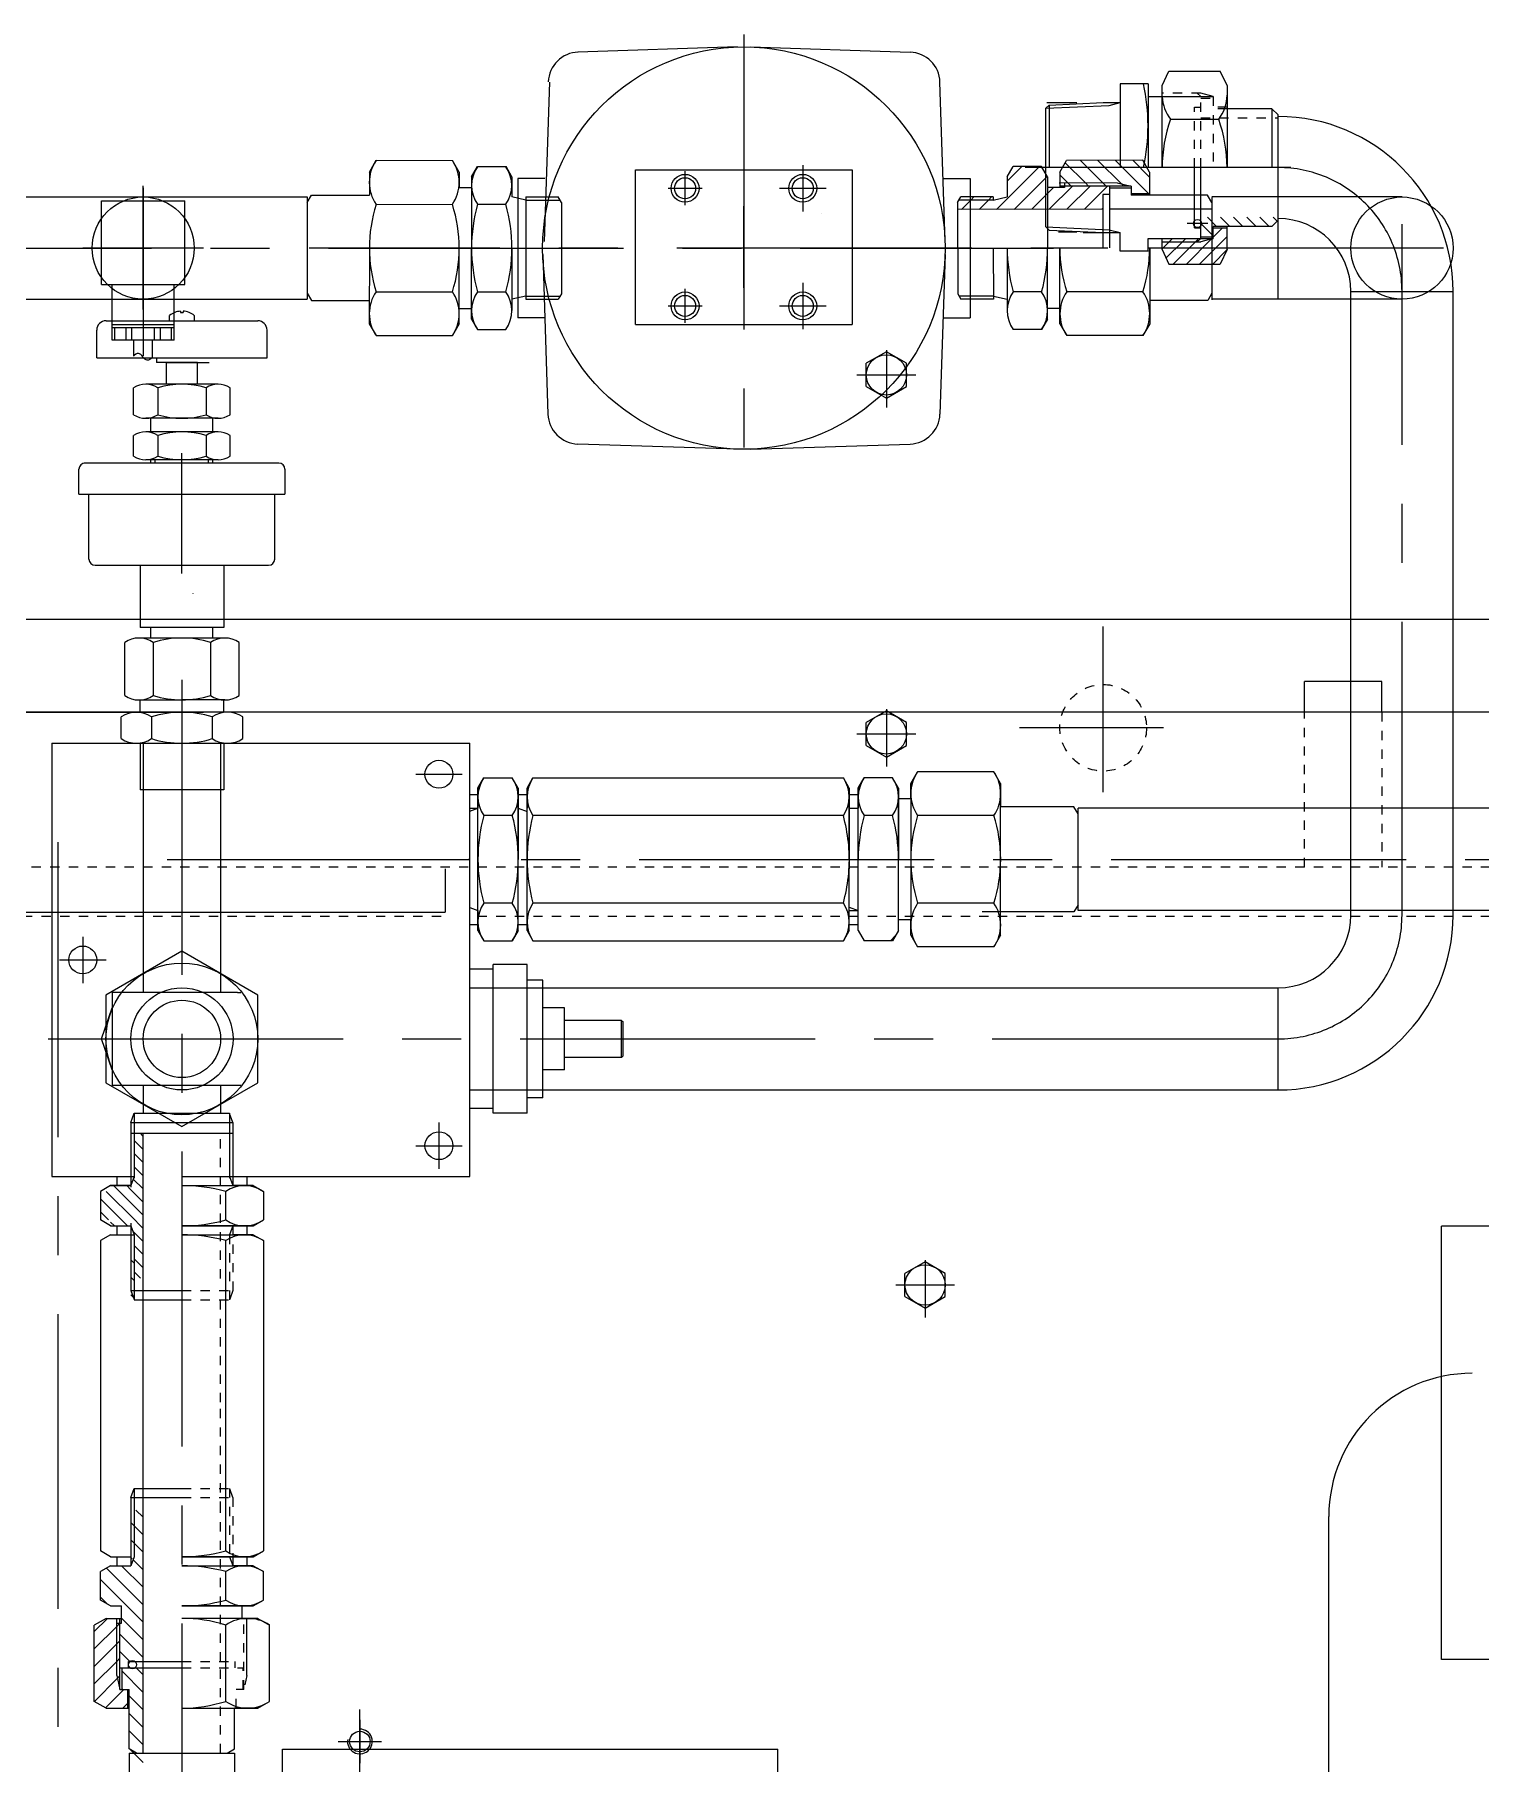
# Model space of a CAD drawing. Header units: inches. Extents: x 0 to 22015, y 0 to 16774.
# Drawn here: x 11188 to 11655, y 7194 to 7753 of the extents above; entities that cross this region are included whole.
import ezdxf

# ---------------------------------------------------------------- set-up
doc = ezdxf.new("R2010")
doc.units = ezdxf.units.IN
doc.header["$MEASUREMENT"] = 0
doc.linetypes.add('CENTER', pattern=[50.8, 31.75, -6.35, 6.35, -6.35])
doc.linetypes.add('EB_DASH', pattern=[6, 3, -3])
for name, color, linetype, lineweight in [('CAXA0', 7, 'Continuous', 5), ('CAXA1', 5, 'CENTER', 5), ('CAXA2', 6, 'EB_DASH', 5)]:
    doc.layers.add(name, color=color, linetype=linetype, lineweight=lineweight)

msp = doc.modelspace()

# ---------------------------------------------------------------- linework, layer by layer
at = {"layer": 'CAXA0', "color": 7, "linetype": 'Continuous', "lineweight": 5}
for p, q in [((11415.34, 7748.55), (11363.8, 7746.88)), ((11419.53, 7748.55), (11471.06, 7746.88)), ((11353.07, 7685.68), (11354.73, 7737.21)), ((11482.4, 7685.68), (11480.74, 7737.21)), ((11538.93, 7736.6), (11538.93, 7709.6)), ((11547.93, 7736.6), (11538.93, 7736.6)), ((11547.93, 7736.6), (11547.93, 7709.6)), ((11552.43, 7736.1), (11554.61, 7740.78)), ((11552.43, 7709.6), (11552.43, 7736.1)), ((11554.61, 7740.78), (11571.25, 7740.78)), ((11573.43, 7736.1), (11571.25, 7740.78)), ((11573.43, 7736.1), (11573.43, 7709.6)), ((11524.93, 7730.51), (11515.2, 7730.51)), ((11515.98, 7729.79), (11533.46, 7730.6)), ((11533.46, 7730.6), (11538.93, 7730.6)), ((11535.41, 7729.69), (11538.93, 7730.6)), ((11535.41, 7729.69), (11538.93, 7730.6)), ((11547.93, 7732.5), (11552.49, 7732.5)), ((11548.93, 7732.5), (11568.93, 7732.5)), ((11564.93, 7732.5), (11563.83, 7733.6)), ((11568.93, 7732.5), (11564.93, 7733.6)), ((11514.93, 7728.74), (11515.98, 7729.79)), ((11514.93, 7728.74), (11535.41, 7729.69)), ((11514.93, 7690.45), (11514.93, 7728.74)), ((11515.98, 7729.79), (11515.98, 7709.6)), ((11555.19, 7725.18), (11570.73, 7725.18)), ((11587.93, 7728.6), (11573.43, 7728.6)), ((11589.93, 7726.6), (11587.93, 7728.6)), ((11587.93, 7728.6), (11587.93, 7709.6)), ((11589.93, 7667.08), (11589.93, 7726.6)), ((11296.51, 7708.14), (11296.5, 7700.63)), ((11296.51, 7708.14), (11298.7, 7711.93)), ((11298.7, 7711.93), (11323.32, 7711.91)), ((11325.51, 7708.11), (11323.32, 7711.91)), ((11325.51, 7708.11), (11325.5, 7703.1)), ((11329.51, 7706.6), (11331.41, 7709.9)), ((11331.41, 7709.9), (11340.6, 7709.89)), ((11342.51, 7706.59), (11340.6, 7709.89)), ((11382.43, 7658.89), (11382.43, 7708.89)), ((11382.43, 7708.89), (11452.43, 7708.89)), ((11452.43, 7708.89), (11452.43, 7658.89)), ((11512.86, 7709.9), (11499.03, 7696.09)), ((11502.43, 7706.59), (11504.33, 7709.89)), ((11507.2, 7709.89), (11502.43, 7705.14)), ((11513.52, 7709.9), (11504.33, 7709.89)), ((11515.43, 7706.6), (11513.52, 7709.9)), ((11519.43, 7708.11), (11521.62, 7711.91)), ((11519.43, 7708.11), (11519.44, 7703.1)), ((11521.18, 7711.15), (11527.7, 7704.61)), ((11546.24, 7711.93), (11521.62, 7711.91)), ((11526.07, 7711.91), (11533.35, 7704.62)), ((11531.72, 7711.92), (11539.3, 7704.32)), ((11537.36, 7711.92), (11548.14, 7701.13)), ((11543.01, 7711.93), (11548.43, 7706.5)), ((11548.43, 7708.14), (11546.24, 7711.93)), ((11548.43, 7708.14), (11548.44, 7700.63)), ((11562.96, 7690.1), (11562.96, 7709.6)), ((11564.93, 7686.7), (11564.93, 7709.6)), ((11325.5, 7703.1), (11329.5, 7703.1)), ((11329.5, 7702.92), (11329.49, 7683.62)), ((11329.51, 7706.6), (11329.5, 7703.1)), ((11342.51, 7706.59), (11342.5, 7700.09)), ((11344.43, 7706.01), (11344.43, 7661.01)), ((11353.13, 7706.01), (11344.43, 7706.01)), ((11481.74, 7706.01), (11490.43, 7706.01)), ((11490.43, 7706.01), (11490.43, 7661.01)), ((11502.43, 7706.59), (11502.44, 7700.09)), ((11515.36, 7706.73), (11504.69, 7696.09)), ((11517.38, 7703.1), (11510.36, 7696.1)), ((11515.43, 7706.6), (11515.44, 7703.1)), ((11520.94, 7703.11), (11515.44, 7703.1)), ((11515.44, 7702.92), (11515.45, 7683.62)), ((11523.55, 7703.61), (11516.03, 7696.1)), ((11537.94, 7704.62), (11519.22, 7704.6)), ((11519.43, 7707.24), (11522.06, 7704.61)), ((11542.43, 7703.63), (11519.43, 7703.6)), ((11520.93, 7704.61), (11520.94, 7703.11)), ((11529.22, 7703.61), (11521.69, 7696.11)), ((11522.06, 7704.61), (11523.05, 7703.61)), ((11534.88, 7703.62), (11527.36, 7696.11)), ((11527.7, 7704.61), (11528.7, 7703.61)), ((11533.35, 7704.62), (11534.35, 7703.62)), ((11535.43, 7703.62), (11535.45, 7683.62)), ((11542.44, 7702.93), (11535.44, 7702.92)), ((11537.94, 7704.62), (11542.43, 7703.63)), ((11539.3, 7704.32), (11540, 7703.62)), ((11542.43, 7703.63), (11542.44, 7700.63)), ((11091.5, 7700.09), (11276.44, 7700.09)), ((11209.94, 7671.8), (11209.94, 7698.8)), ((11209.94, 7698.8), (11236.94, 7698.8)), ((11236.94, 7671.8), (11236.94, 7698.8)), ((11276.44, 7700.09), (11276.41, 7667.09)), ((11276.44, 7698.32), (11277.79, 7700.65)), ((11277.79, 7700.65), (11296.5, 7700.63)), ((11298.66, 7697.69), (11323.28, 7697.71)), ((11331.38, 7697.71), (11340.57, 7697.72)), ((11347, 7699.09), (11342.5, 7700.09)), ((11347, 7699.09), (11346.97, 7667.09)), ((11347, 7700.09), (11347, 7699.09)), ((11347, 7700.09), (11357.5, 7700.08)), ((11347, 7699.09), (11358.08, 7699.08)), ((11358.5, 7698.34), (11357.49, 7700.1)), ((11358.5, 7698.34), (11358.47, 7668.81)), ((11486.44, 7698.34), (11487.45, 7700.1)), ((11486.44, 7698.34), (11486.47, 7668.81)), ((11497.94, 7699.09), (11486.86, 7699.08)), ((11497.94, 7700.09), (11487.44, 7700.08)), ((11490.7, 7699.08), (11487.69, 7696.08)), ((11491.7, 7700.08), (11490.7, 7699.08)), ((11496.37, 7699.08), (11493.36, 7696.08)), ((11497.37, 7700.08), (11496.37, 7699.08)), ((11497.94, 7700.09), (11497.94, 7699.09)), ((11497.94, 7699.09), (11502.44, 7700.09)), ((11533.34, 7700.87), (11533.35, 7683.62)), ((11535.44, 7700.87), (11533.34, 7700.87)), ((11542.44, 7701.18), (11542.49, 7701.13)), ((11548.44, 7701.13), (11542.44, 7701.13)), ((11567.15, 7700.65), (11542.44, 7700.63)), ((11568.5, 7698.32), (11567.15, 7700.65)), ((11568.5, 7699.91), (11568.53, 7666.91)), ((11629.93, 7700.08), (11568.53, 7700.08)), ((11533.34, 7696.12), (11486.44, 7696.08)), ((11533.34, 7696.43), (11533.03, 7696.12)), ((11568.5, 7696.15), (11535.44, 7696.12)), ((11568.93, 7687.5), (11565.18, 7691.25)), ((11570.07, 7690.6), (11567.07, 7693.6)), ((11574.32, 7690.6), (11571.32, 7693.6)), ((11578.56, 7690.6), (11575.56, 7693.6)), ((11582.8, 7690.6), (11579.8, 7693.6)), ((11587.05, 7690.6), (11584.05, 7693.6)), ((11589.93, 7692.6), (11587.93, 7690.6)), ((11589.61, 7692.28), (11588.29, 7693.6)), ((11514.93, 7690.45), (11535.41, 7689.51)), ((11514.93, 7690.45), (11515.98, 7689.4)), ((11515.98, 7689.4), (11533.46, 7688.6)), ((11524.93, 7688.69), (11519.03, 7688.69)), ((11526.93, 7688.6), (11538.93, 7688.6)), ((11533.46, 7688.6), (11538.93, 7688.6)), ((11535.41, 7689.51), (11538.93, 7688.6)), ((11538.93, 7682.6), (11538.93, 7688.6)), ((11547.93, 7686.7), (11552.43, 7686.7)), ((11547.93, 7682.6), (11547.93, 7686.7)), ((11548.93, 7686.7), (11568.93, 7686.7)), ((11552.43, 7683.1), (11552.43, 7686.7)), ((11552.43, 7685.6), (11564.93, 7685.6)), ((11554.76, 7685.6), (11552.43, 7683.28)), ((11559, 7685.6), (11553.92, 7680.52)), ((11555.72, 7686.56), (11554.76, 7685.6)), ((11555.86, 7686.7), (11555.72, 7686.56)), ((11563.24, 7685.6), (11556.06, 7678.42)), ((11560.1, 7686.7), (11559, 7685.6)), ((11568.45, 7686.57), (11560.3, 7678.42)), ((11562.96, 7690.1), (11564.93, 7690.1)), ((11564.34, 7686.7), (11563.24, 7685.6)), ((11564.93, 7686.7), (11563.83, 7685.6)), ((11573.43, 7687.31), (11564.55, 7678.42)), ((11564.99, 7687.2), (11564.93, 7687.25)), ((11564.93, 7687.2), (11568.93, 7687.2)), ((11568.93, 7686.7), (11564.93, 7685.6)), ((11587.93, 7690.6), (11568.93, 7690.6)), ((11568.93, 7686.7), (11568.93, 7690.6)), ((11568.93, 7690.1), (11573.43, 7690.1)), ((11568.93, 7690.1), (11573.43, 7690.1)), ((11571.98, 7690.1), (11568.93, 7687.05)), ((11573.43, 7683.1), (11573.43, 7690.6)), ((11296.49, 7683.63), (11296.46, 7659.12)), ((11325.46, 7659.1), (11325.49, 7683.6)), ((11329.46, 7660.6), (11329.49, 7683.6)), ((11342.49, 7683.59), (11342.47, 7663.36)), ((11352.47, 7681.48), (11354.13, 7629.95)), ((11482.4, 7681.48), (11480.74, 7629.95)), ((11497.95, 7683.59), (11497.97, 7667.09)), ((11502.45, 7683.59), (11502.47, 7663.36)), ((11534.93, 7683.6), (11511.21, 7683.6)), ((11515.47, 7660.6), (11515.45, 7683.6)), ((11519.47, 7659.1), (11519.45, 7683.6)), ((11547.93, 7682.6), (11538.93, 7682.6)), ((11548.45, 7683.63), (11548.47, 7659.12)), ((11552.43, 7683.1), (11554.61, 7678.42)), ((11573.39, 7683.02), (11568.79, 7678.42)), ((11573.43, 7683.1), (11571.25, 7678.42)), ((11554.61, 7678.42), (11571.25, 7678.42)), ((11209.94, 7671.8), (11236.94, 7671.8)), ((11213.44, 7653.8), (11213.44, 7671.8)), ((11233.44, 7653.8), (11233.44, 7671.8)), ((11276.41, 7668.99), (11277.76, 7666.65)), ((11298.66, 7669.48), (11323.28, 7669.46)), ((11331.38, 7669.45), (11340.57, 7669.44)), ((11358.47, 7668.81), (11357.46, 7667.05)), ((11486.47, 7668.81), (11487.48, 7667.05)), ((11513.56, 7669.45), (11504.37, 7669.44)), ((11546.28, 7669.48), (11521.65, 7669.46)), ((11568.53, 7668.99), (11567.18, 7666.65)), ((11613.43, 7467.6), (11613.43, 7669.6)), ((11613.43, 7669.6), (11646.43, 7669.6)), ((11646.43, 7467.6), (11646.43, 7669.6)), ((11091.51, 7667.09), (11276.41, 7667.09)), ((11235.54, 7663.2), (11235.54, 7662.81)), ((11236.34, 7663.2), (11236.34, 7662.81)), ((11277.76, 7666.65), (11296.47, 7666.63)), ((11325.47, 7664.1), (11329.47, 7664.1)), ((11346.97, 7668.09), (11342.47, 7667.09)), ((11346.97, 7668.09), (11358.05, 7668.08)), ((11346.97, 7667.09), (11357.47, 7667.08)), ((11497.97, 7668.09), (11486.89, 7668.08)), ((11497.97, 7667.09), (11487.47, 7667.08)), ((11497.97, 7668.09), (11502.47, 7667.09)), ((11519.47, 7664.1), (11515.47, 7664.1)), ((11567.18, 7666.65), (11548.47, 7666.63)), ((11629.93, 7667.08), (11568.53, 7667.08)), ((11211.44, 7660.1), (11260.44, 7660.1)), ((11233.44, 7658.8), (11213.44, 7658.8)), ((11233.44, 7657.8), (11213.44, 7657.8)), ((11214.25, 7653.8), (11214.25, 7657.8)), ((11217.9, 7653.8), (11217.9, 7657.8)), ((11219.79, 7653.8), (11219.79, 7657.8)), ((11227.09, 7653.8), (11227.09, 7657.8)), ((11228.98, 7653.8), (11228.98, 7657.8)), ((11231.94, 7660.1), (11231.94, 7661.79)), ((11232.62, 7653.8), (11232.62, 7657.8)), ((11235.54, 7662.81), (11236.34, 7662.81)), ((11239.94, 7661.81), (11239.94, 7660.1)), ((11296.46, 7659.12), (11298.65, 7655.33)), ((11325.46, 7659.1), (11323.27, 7655.31)), ((11329.46, 7660.6), (11331.37, 7657.3)), ((11353.13, 7661.01), (11344.43, 7661.01)), ((11382.43, 7658.89), (11452.43, 7658.89)), ((11481.74, 7661.01), (11490.43, 7661.01)), ((11515.47, 7660.6), (11513.57, 7657.3)), ((11519.47, 7659.1), (11521.67, 7655.31)), ((11548.47, 7659.12), (11546.29, 7655.33)), ((11208.44, 7648.1), (11208.44, 7657.1)), ((11233.44, 7653.8), (11213.44, 7653.8)), ((11220.44, 7648.8), (11220.44, 7653.8)), ((11226.44, 7648.28), (11226.44, 7653.8)), ((11263.44, 7648.1), (11263.44, 7657.1)), ((11298.65, 7655.33), (11323.27, 7655.31)), ((11331.37, 7657.3), (11340.56, 7657.29)), ((11513.57, 7657.3), (11504.38, 7657.29)), ((11546.29, 7655.33), (11521.67, 7655.31)), ((11208.44, 7648.1), (11235.94, 7648.1)), ((11227.71, 7648.1), (11227.71, 7646.6)), ((11240.94, 7646.6), (11227.71, 7646.6)), ((11230.94, 7639.6), (11230.94, 7646.6)), ((11230.94, 7646.6), (11244.71, 7646.6)), ((11235.94, 7648.1), (11263.44, 7648.1)), ((11240.94, 7639.6), (11240.94, 7646.6)), ((11463.43, 7650.11), (11456.93, 7646.36)), ((11456.93, 7638.85), (11456.93, 7646.36)), ((11469.93, 7646.36), (11463.43, 7650.11)), ((11469.93, 7638.85), (11469.93, 7646.36)), ((11220.35, 7629.74), (11220.35, 7638.45)), ((11247.63, 7639.6), (11224.25, 7639.6)), ((11228.15, 7638.45), (11228.15, 7629.74)), ((11243.74, 7638.45), (11243.74, 7629.74)), ((11251.53, 7629.74), (11251.53, 7638.45)), ((11456.93, 7638.85), (11463.43, 7635.1)), ((11463.43, 7635.1), (11469.93, 7638.85)), ((11247.63, 7628.6), (11224.25, 7628.6)), ((11247.63, 7624.21), (11224.25, 7624.21)), ((11225.94, 7624.21), (11225.94, 7628.6)), ((11245.94, 7624.21), (11245.94, 7628.6)), ((11220.35, 7616.36), (11220.35, 7623.06)), ((11228.15, 7623.06), (11228.15, 7616.36)), ((11243.74, 7623.06), (11243.74, 7616.36)), ((11251.53, 7616.36), (11251.53, 7623.06)), ((11415.34, 7618.61), (11363.8, 7620.28)), ((11419.53, 7618.61), (11471.06, 7620.28)), ((11267.19, 7614.1), (11204.42, 7614.1)), ((11247.63, 7615.21), (11224.25, 7615.21)), ((11225.94, 7614.1), (11225.94, 7615.21)), ((11227.34, 7614.1), (11227.34, 7615.21)), ((11244.54, 7614.1), (11244.54, 7615.21)), ((11245.94, 7614.1), (11245.94, 7615.21)), ((11202.69, 7604.1), (11202.69, 7612.1)), ((11269.19, 7612.1), (11269.19, 7604.1)), ((11202.69, 7604.1), (11269.19, 7604.1)), ((11205.94, 7583.1), (11205.94, 7604.1)), ((11265.94, 7583.1), (11265.94, 7604.1)), ((11207.94, 7581.1), (11263.94, 7581.1)), ((11222.44, 7581.1), (11222.44, 7561.02)), ((11249.44, 7581.1), (11249.44, 7561.02)), ((12308.43, 7563.6), (10758.43, 7563.6)), ((11249.8, 7557.6), (11222.09, 7557.6)), ((11249.44, 7561.02), (11222.44, 7561.02)), ((11225.94, 7557.6), (11225.94, 7561.02)), ((11245.94, 7557.6), (11245.94, 7561.02)), ((11217.47, 7539.05), (11217.47, 7556.14)), ((11226.71, 7556.14), (11226.71, 7539.05)), ((11245.18, 7556.14), (11245.18, 7539.05)), ((11254.42, 7539.05), (11254.42, 7556.14)), ((11598.43, 7533.6), (11598.43, 7543.6)), ((11623.43, 7543.6), (11598.43, 7543.6)), ((11623.43, 7533.6), (11623.43, 7543.6)), ((11222.09, 7537.6), (11235.94, 7537.6)), ((11222.44, 7533.6), (11222.44, 7537.6)), ((11249.8, 7537.6), (11235.94, 7537.6)), ((11249.44, 7533.6), (11249.44, 7537.6)), ((11092.93, 7533.6), (11242.94, 7533.6)), ((11092.93, 7533.6), (11242.94, 7533.6)), ((11092.94, 7533.6), (11242.94, 7533.6)), ((12308.43, 7533.6), (11121.64, 7533.6)), ((11216.31, 7525.09), (11216.31, 7532.1)), ((11250.67, 7533.6), (11221.22, 7533.6)), ((11226.13, 7532.1), (11226.13, 7525.09)), ((11245.76, 7532.1), (11245.76, 7525.09)), ((11255.57, 7525.09), (11255.57, 7532.1)), ((11463.43, 7534.11), (11456.93, 7530.36)), ((11456.93, 7522.85), (11456.93, 7530.36)), ((11469.93, 7530.36), (11463.43, 7534.11)), ((11469.93, 7522.85), (11469.93, 7530.36)), ((11193.94, 7523.59), (11193.94, 7383.59)), ((11193.94, 7523.59), (11328.94, 7523.59)), ((11221.22, 7523.59), (11267.94, 7523.59)), ((11222.44, 7523.6), (11222.44, 7508.6)), ((11223.44, 7523.6), (11223.44, 7508.6)), ((11248.44, 7523.59), (11248.44, 7508.6)), ((11249.44, 7523.6), (11249.44, 7508.6)), ((11328.94, 7470.59), (11328.94, 7523.59)), ((11456.93, 7522.85), (11463.43, 7519.1)), ((11463.43, 7519.1), (11469.93, 7522.85)), ((11331.53, 7509.1), (11333.44, 7512.4)), ((11333.44, 7512.4), (11342.63, 7512.4)), ((11344.53, 7509.1), (11342.63, 7512.4)), ((11347.41, 7509.1), (11349.31, 7512.4)), ((11349.31, 7512.4), (11449.53, 7512.4)), ((11451.43, 7509.1), (11449.53, 7512.4)), ((11454.33, 7509.1), (11456.24, 7512.4)), ((11465.43, 7512.4), (11456.24, 7512.4)), ((11467.33, 7509.1), (11465.43, 7512.4)), ((11471.33, 7510.61), (11473.52, 7514.4)), ((11498.14, 7514.4), (11473.52, 7514.4)), ((11500.33, 7510.61), (11498.14, 7514.4)), ((11249.44, 7508.6), (11222.44, 7508.6)), ((11223.44, 7508.6), (11223.44, 7443.09)), ((11248.44, 7508.6), (11248.44, 7443.09)), ((11328.94, 7507.09), (11331.56, 7507.09)), ((11331.53, 7509.1), (11331.53, 7502.6)), ((11331.53, 7486.1), (11331.53, 7509.1)), ((11331.53, 7469.59), (11331.53, 7509.1)), ((11344.51, 7507.09), (11347.43, 7507.09)), ((11344.53, 7509.1), (11344.53, 7486.1)), ((11344.53, 7505.6), (11344.53, 7509.1)), ((11344.53, 7486.09), (11344.53, 7509.1)), ((11344.53, 7469.59), (11344.53, 7509.1)), ((11347.41, 7486.09), (11347.41, 7509.1)), ((11347.41, 7509.1), (11347.41, 7502.6)), ((11347.41, 7486.1), (11347.41, 7509.1)), ((11451.43, 7505.6), (11451.43, 7509.1)), ((11451.43, 7509.1), (11451.43, 7483)), ((11451.43, 7486.09), (11451.43, 7509.1)), ((11451.43, 7486.09), (11451.43, 7507.09)), ((11451.43, 7507.09), (11454.36, 7507.09)), ((11454.33, 7469.59), (11454.33, 7509.1)), ((11454.33, 7509.1), (11454.33, 7502.6)), ((11467.33, 7509.1), (11467.33, 7486.1)), ((11467.33, 7505.6), (11467.33, 7509.1)), ((11467.33, 7486.09), (11467.33, 7509.1)), ((11471.33, 7510.61), (11471.33, 7466.6)), ((11471.33, 7505.6), (11471.33, 7510.61)), ((11500.33, 7469.1), (11500.33, 7510.61)), ((11500.33, 7510.61), (11500.33, 7503.1)), ((11328.94, 7502.6), (11331.53, 7502.6)), ((11328.94, 7501.63), (11331.53, 7502.6)), ((11344.53, 7502.59), (11347.41, 7501.51)), ((11451.43, 7502.59), (11454.33, 7502.59)), ((11471.33, 7505.6), (11467.33, 7505.6)), ((11523.99, 7503.1), (11500.33, 7503.1)), ((11525.33, 7500.76), (11523.99, 7503.1)), ((11525.33, 7469.6), (11525.33, 7502.6)), ((12361.59, 7502.6), (11525.33, 7502.6)), ((11342.63, 7500.25), (11333.44, 7500.25)), ((11449.53, 7500.25), (11349.31, 7500.25)), ((11465.43, 7500.25), (11456.24, 7500.25)), ((11498.14, 7500.25), (11473.52, 7500.25)), ((11347.41, 7463.09), (11347.41, 7486.09)), ((11467.33, 7463.1), (11467.33, 7486.1)), ((11320.93, 7483), (11320.93, 7469)), ((11451.43, 7463.1), (11451.43, 7483)), ((11070.93, 7469), (11320.93, 7469)), ((11328.94, 7383.59), (11328.94, 7470.59)), ((11328.94, 7470.56), (11331.53, 7469.59)), ((11331.53, 7469.59), (11331.53, 7463.1)), ((11331.53, 7463.09), (11331.53, 7469.59)), ((11342.63, 7471.95), (11333.44, 7471.95)), ((11344.53, 7463.1), (11344.53, 7469.59)), ((11344.53, 7463.1), (11344.53, 7469.59)), ((11449.53, 7471.95), (11349.31, 7471.95)), ((11451.43, 7470.68), (11454.33, 7469.59)), ((11451.43, 7469.59), (11454.33, 7469.59)), ((11451.43, 7469.59), (11454.33, 7469.59)), ((11454.33, 7463.1), (11454.33, 7469.6)), ((11498.14, 7471.95), (11473.52, 7471.95)), ((11523.99, 7469.1), (11494.33, 7469.1)), ((11500.33, 7461.59), (11500.33, 7469.1)), ((11525.33, 7471.43), (11523.99, 7469.1)), ((12361.59, 7469.6), (11525.33, 7469.6)), ((11328.94, 7465.09), (11331.53, 7465.09)), ((11331.53, 7463.09), (11333.4, 7459.79)), ((11344.53, 7463.1), (11342.63, 7459.79)), ((11344.53, 7465.09), (11347.43, 7465.09)), ((11347.41, 7463.09), (11349.31, 7459.79)), ((11451.43, 7463.1), (11449.53, 7459.8)), ((11451.43, 7465.09), (11454.33, 7465.09)), ((11454.33, 7463.1), (11456.24, 7459.8)), ((11467.33, 7463.1), (11465.43, 7459.8)), ((11471.33, 7466.6), (11467.33, 7466.6)), ((11471.33, 7461.59), (11471.33, 7466.6)), ((11235.94, 7456.4), (11211.43, 7442.25)), ((11260.45, 7442.25), (11235.94, 7456.4)), ((11333.4, 7459.79), (11342.63, 7459.79)), ((11333.44, 7459.79), (11342.63, 7459.79)), ((11349.31, 7459.79), (11406.59, 7459.79)), ((11349.31, 7459.79), (11449.53, 7459.79)), ((11465.43, 7459.8), (11456.24, 7459.8)), ((11466.4, 7461.48), (11464.72, 7459.8)), ((11471.33, 7461.59), (11473.52, 7457.8)), ((11498.14, 7457.8), (11473.52, 7457.8)), ((11500.33, 7461.59), (11498.14, 7457.8)), ((11336.44, 7404.09), (11336.44, 7452.09)), ((11347.44, 7452.09), (11336.44, 7452.09)), ((11347.44, 7404.09), (11347.44, 7452.09)), ((11336.44, 7450.59), (11328.94, 7450.59)), ((11352.44, 7447.09), (11347.44, 7447.09)), ((11352.44, 7409.09), (11352.44, 7447.09)), ((11211.43, 7442.25), (11211.43, 7413.95)), ((11213.44, 7443.09), (11213.44, 7413.09)), ((11253.94, 7443.09), (11213.44, 7443.09)), ((11253.94, 7443.09), (11254.94, 7443.09)), ((11260.45, 7413.95), (11260.45, 7442.25)), ((11328.94, 7444.6), (11589.93, 7444.6)), ((11589.93, 7411.6), (11589.93, 7444.6)), ((11209.99, 7428.09), (11213.44, 7438.09)), ((11359.44, 7438.09), (11352.44, 7438.09)), ((11359.44, 7418.09), (11359.44, 7438.09)), ((11377.94, 7434.09), (11359.44, 7434.09)), ((11377.94, 7434.09), (11378.44, 7433.59)), ((11377.94, 7422.09), (11377.94, 7434.09)), ((11378.44, 7422.59), (11378.44, 7433.59)), ((11213.44, 7418.09), (11209.99, 7428.09)), ((11359.44, 7418.09), (11352.44, 7418.09)), ((11377.94, 7422.09), (11359.44, 7422.09)), ((11377.94, 7422.09), (11378.44, 7422.59)), ((11211.43, 7413.95), (11235.94, 7399.8)), ((11254.94, 7413.09), (11213.44, 7413.09)), ((11223.44, 7413.09), (11223.44, 7404.09)), ((11235.94, 7399.8), (11260.45, 7413.95)), ((11248.44, 7413.09), (11248.44, 7404.09)), ((11328.94, 7411.6), (11589.93, 7411.6)), ((11352.44, 7409.09), (11347.44, 7409.09)), ((11219.44, 7401.09), (11220.52, 7404.09)), ((11219.44, 7401.1), (11219.44, 7380.19)), ((11219.44, 7401.09), (11252.44, 7401.09)), ((11220.52, 7404.09), (11220.52, 7383.09)), ((11220.52, 7404.09), (11251.36, 7404.09)), ((11251.36, 7404.09), (11251.36, 7383.09)), ((11252.44, 7401.09), (11251.36, 7404.03)), ((11252.44, 7401.1), (11252.44, 7383.09)), ((11252.44, 7401.09), (11252.44, 7383.09)), ((11336.44, 7405.59), (11328.94, 7405.59)), ((11347.44, 7404.09), (11336.44, 7404.09)), ((11219.44, 7397.59), (11252.44, 7397.59)), ((11220.52, 7395.27), (11223.44, 7392.35)), ((11222.44, 7397.59), (11223.44, 7396.59)), ((11223.44, 7350.82), (11223.44, 7397.59)), ((11220.52, 7391.03), (11223.44, 7388.11)), ((11220.52, 7386.78), (11223.44, 7383.87)), ((11193.94, 7383.59), (11220.52, 7383.59)), ((11212.94, 7380.69), (11209.64, 7378.83)), ((11209.64, 7378.83), (11209.64, 7369.6)), ((11209.64, 7378.79), (11209.64, 7369.6)), ((11211.5, 7378.83), (11212.94, 7377.39)), ((11219.44, 7380.69), (11212.94, 7380.69)), ((11212.94, 7380.69), (11219.44, 7380.69)), ((11213.88, 7380.69), (11219.44, 7375.14)), ((11214.94, 7383.59), (11214.94, 7380.69)), ((11218.13, 7380.69), (11219.44, 7379.38)), ((11220.52, 7383.59), (11219.44, 7380.69)), ((11219.44, 7379.38), (11223.44, 7375.38)), ((11220.24, 7382.83), (11223.44, 7379.62)), ((11235.94, 7383.59), (11328.94, 7383.59)), ((11235.94, 7380.69), (11258.94, 7380.69)), ((11235.94, 7380.69), (11258.94, 7380.69)), ((11250.09, 7369.6), (11250.09, 7378.79)), ((11251.36, 7383.59), (11252.44, 7380.69)), ((11252.44, 7383.59), (11252.44, 7380.69)), ((11258.94, 7380.69), (11252.44, 7380.69)), ((11256.94, 7383.59), (11256.94, 7380.67)), ((11258.94, 7380.69), (11262.24, 7378.79)), ((11262.24, 7378.79), (11262.24, 7369.6)), ((11209.64, 7376.46), (11212.94, 7373.15)), ((11212.94, 7377.39), (11219.44, 7370.89)), ((11212.94, 7373.15), (11218.4, 7367.69)), ((11219.44, 7375.14), (11223.44, 7371.14)), ((11209.64, 7372.21), (11212.25, 7369.6)), ((11212.94, 7367.69), (11209.64, 7369.6)), ((11212.94, 7368.91), (11214.16, 7367.69)), ((11212.94, 7367.69), (11219.44, 7367.69)), ((11212.94, 7367.69), (11219.44, 7367.69)), ((11214.94, 7367.69), (11214.94, 7364.79)), ((11219.44, 7370.89), (11223.44, 7366.89)), ((11219.44, 7368.59), (11219.44, 7359.6)), ((11219.44, 7367.69), (11220.52, 7364.82)), ((11219.44, 7367.69), (11219.44, 7346.79)), ((11235.94, 7367.69), (11258.94, 7367.69)), ((11258.94, 7367.69), (11235.94, 7367.69)), ((11235.94, 7367.69), (11258.94, 7367.69)), ((11252.44, 7367.69), (11251.36, 7364.82)), ((11255.44, 7367.69), (11258.94, 7367.69)), ((11256.94, 7367.72), (11256.94, 7364.79)), ((11258.94, 7367.69), (11262.24, 7369.6)), ((11642.72, 7227.6), (11642.72, 7367.6)), ((12308.43, 7367.6), (11642.72, 7367.6)), ((11212.94, 7364.82), (11209.64, 7362.92)), ((11209.64, 7362.92), (11209.64, 7305.64)), ((11209.64, 7362.92), (11209.64, 7262.7)), ((11212.94, 7364.82), (11220.52, 7364.82)), ((11220.07, 7366.02), (11223.44, 7362.65)), ((11220.52, 7364.82), (11220.52, 7343.79)), ((11235.94, 7364.82), (11258.94, 7364.82)), ((11235.94, 7364.82), (11258.94, 7364.82)), ((11250.09, 7262.7), (11250.09, 7362.92)), ((11258.94, 7364.82), (11252.44, 7364.82)), ((11258.94, 7364.82), (11262.24, 7362.92)), ((11262.24, 7362.92), (11262.24, 7262.7)), ((11219.44, 7356.76), (11220.44, 7355.76)), ((11220.52, 7361.33), (11223.44, 7358.41)), ((11220.52, 7357.08), (11223.44, 7354.17)), ((11223.44, 7275.6), (11223.44, 7359.6)), ((11475.93, 7356.1), (11469.43, 7352.35)), ((11482.43, 7352.35), (11475.93, 7356.1)), ((11219.44, 7351.1), (11220.44, 7350.1)), ((11220.52, 7352.84), (11222.54, 7350.82)), ((11469.43, 7344.85), (11469.43, 7352.35)), ((11482.43, 7344.85), (11482.43, 7352.35)), ((11219.44, 7346.79), (11235.94, 7346.79)), ((11219.44, 7346.79), (11220.52, 7343.86)), ((11219.44, 7345.44), (11220.44, 7344.44)), ((11469.43, 7344.85), (11475.93, 7341.09)), ((11475.93, 7341.09), (11482.43, 7344.85)), ((11220.52, 7343.79), (11235.94, 7343.79)), ((11223.44, 7275.6), (11223.44, 7308.6)), ((11219.44, 7279.89), (11220.52, 7282.89)), ((11219.44, 7279.9), (11219.44, 7257.89)), ((11219.44, 7279.89), (11235.94, 7279.89)), ((11220.52, 7282.89), (11235.94, 7282.89)), ((11220.52, 7282.89), (11220.52, 7260.79)), ((11221.1, 7275.89), (11223.44, 7273.56)), ((11223.44, 7197.39), (11223.44, 7275.89)), ((11606.28, 6813.44), (11606.28, 7273.77)), ((11219.44, 7271.9), (11220.44, 7270.9)), ((11220.44, 7270.9), (11223.44, 7267.9)), ((11212.94, 7260.79), (11209.64, 7262.7)), ((11219.44, 7266.25), (11220.44, 7265.25)), ((11220.44, 7265.25), (11223.44, 7262.24)), ((11258.94, 7260.79), (11262.24, 7262.7)), ((11212.94, 7257.89), (11209.64, 7255.99)), ((11209.64, 7246.8), (11209.64, 7255.99)), ((11211.6, 7257.12), (11223.44, 7245.27)), ((11212.94, 7260.79), (11219.44, 7260.79)), ((11212.94, 7257.89), (11219.44, 7257.89)), ((11214.94, 7260.79), (11214.94, 7257.89)), ((11216.48, 7257.89), (11223.44, 7250.93)), ((11220.52, 7260.79), (11219.44, 7257.89)), ((11219.44, 7260.79), (11219.44, 7257.89)), ((11219.44, 7260.59), (11219.88, 7260.15)), ((11220.34, 7259.69), (11223.44, 7256.59)), ((11235.94, 7260.79), (11256.94, 7260.79)), ((11258.94, 7260.79), (11235.94, 7260.79)), ((11235.94, 7260.79), (11258.94, 7260.79)), ((11235.94, 7257.89), (11258.94, 7257.89)), ((11250.09, 7246.8), (11250.09, 7255.99)), ((11252.44, 7260.79), (11252.44, 7257.89)), ((11258.94, 7257.89), (11252.44, 7257.89)), ((11255.44, 7260.79), (11258.94, 7260.79)), ((11256.94, 7260.79), (11256.94, 7257.87)), ((11258.94, 7257.89), (11262.24, 7255.99)), ((11262.24, 7246.8), (11262.24, 7255.99)), ((11209.64, 7253.41), (11223.44, 7239.62)), ((11209.64, 7247.75), (11211.9, 7245.5)), ((11212.94, 7244.89), (11209.64, 7246.8)), ((11212.94, 7244.89), (11216.44, 7244.89)), ((11216.44, 7239.39), (11216.44, 7244.89)), ((11258.94, 7244.89), (11235.94, 7244.89)), ((11235.94, 7244.89), (11258.94, 7244.89)), ((11255.44, 7244.89), (11258.94, 7244.89)), ((11255.44, 7240.89), (11255.44, 7244.89)), ((11258.94, 7244.89), (11262.24, 7246.8)), ((11211.44, 7240.89), (11207.64, 7238.71)), ((11211.88, 7240.89), (11207.64, 7236.66)), ((11207.64, 7214.08), (11207.64, 7238.71)), ((11211.44, 7240.89), (11216.44, 7240.89)), ((11214.94, 7222.39), (11214.94, 7240.89)), ((11214.94, 7239.39), (11216.44, 7239.39)), ((11215.94, 7239.31), (11214.94, 7238.31)), ((11215.94, 7217.89), (11215.94, 7240.89)), ((11216.44, 7240.95), (11223.44, 7233.96)), ((11260.45, 7240.89), (11235.94, 7240.89)), ((11250.09, 7214.08), (11250.09, 7238.71)), ((11255.44, 7240.89), (11260.45, 7240.89)), ((11256.94, 7222.39), (11256.94, 7240.89)), ((11260.45, 7240.89), (11264.24, 7238.71)), ((11264.24, 7214.08), (11264.24, 7238.71)), ((11214.94, 7238.31), (11207.64, 7231.01)), ((11215.94, 7233.65), (11214.94, 7232.65)), ((11215.94, 7235.8), (11223.44, 7228.3)), ((11214.94, 7232.65), (11207.64, 7225.35)), ((11215.94, 7227.99), (11214.94, 7226.99)), ((11215.94, 7230.14), (11219.09, 7226.99)), ((12308.43, 7227.6), (11642.72, 7227.6)), ((11214.94, 7226.99), (11207.64, 7219.69)), ((11214.94, 7222.39), (11215.94, 7217.89)), ((11215.94, 7222.34), (11215.14, 7221.53)), ((11215.94, 7224.89), (11235.94, 7224.89)), ((11216.64, 7224.89), (11235.94, 7224.89)), ((11216.64, 7217.89), (11216.64, 7224.89)), ((11216.64, 7223.78), (11223.44, 7216.98)), ((11218.69, 7226.99), (11235.94, 7226.99)), ((11218.69, 7224.89), (11218.69, 7226.99)), ((11221.19, 7224.89), (11223.44, 7222.64)), ((11215.14, 7221.53), (11207.67, 7214.07)), ((11217.16, 7217.89), (11211.26, 7212)), ((11215.94, 7217.89), (11218.94, 7217.89)), ((11216.64, 7218.13), (11216.88, 7217.89)), ((11218.44, 7211.89), (11218.44, 7217.89)), ((11218.94, 7198.74), (11218.94, 7217.89)), ((11211.44, 7211.89), (11207.64, 7214.08)), ((11211.44, 7211.89), (11218.94, 7211.89)), ((11218.44, 7213.52), (11216.82, 7211.89)), ((11218.94, 7215.83), (11223.44, 7211.33)), ((11235.94, 7211.89), (11260.45, 7211.89)), ((11252.94, 7198.74), (11252.94, 7211.89)), ((11260.45, 7211.89), (11252.94, 7211.89)), ((11260.45, 7211.89), (11264.24, 7214.08)), ((11218.94, 7210.17), (11223.44, 7205.67)), ((11218.94, 7204.51), (11223.44, 7200.01)), ((11218.94, 7198.86), (11223.44, 7194.36)), ((11221.28, 7197.39), (11218.94, 7198.74)), ((11218.94, 7197.39), (11252.94, 7197.39)), ((11218.94, 7197.39), (11218.94, 7117.49)), ((11250.61, 7197.39), (11252.94, 7198.74)), ((11252.94, 7197.39), (11252.94, 7117.49)), ((11268.42, 7152.4), (11268.42, 7198.6)), ((11268.42, 7198.6), (11428.42, 7198.6)), ((11428.42, 6848.6), (11428.42, 7198.6))]:
    msp.add_line(p, q, dxfattribs=at)
for centre, radius in [((11417.43, 7683.58), 65), ((11398.43, 7702.89), 4.5), ((11398.43, 7702.89), 3.4), ((11436.43, 7702.89), 4.5), ((11436.43, 7702.89), 3.4), ((11223.44, 7683.59), 16.49), ((11629.93, 7683.58), 16.5), ((11563.88, 7691.52), 1.32), ((11398.43, 7664.89), 4.5), ((11436.43, 7664.89), 4.5), ((11398.43, 7664.89), 3.4), ((11436.43, 7664.89), 3.4), ((11463.43, 7642.61), 6.5), ((11463.43, 7526.61), 6.5), ((11318.94, 7513.59), 4.5), ((11203.94, 7453.59), 4.5), ((11235.94, 7428.09), 24.51), ((11235.95, 7428.09), 16.5), ((11235.94, 7428.09), 12.5), ((11318.94, 7393.59), 4.5), ((11475.93, 7348.6), 6.5), ((11220.01, 7225.91), 1.32), ((11293.42, 7201.1), 3.32)]:
    msp.add_circle(centre, radius, dxfattribs=at)
for centre, radius, start, end in [((11364.25, 7736.89), 10, 91.7462, 178.0481), ((11470.74, 7736.89), 10, 1.8491, 88.1509), ((11486.43, 7723.1), 61.5, 347.3196, 12.6804), ((11565.1, 7732.98), 12.6, 182.1947, 218.2078), ((11560.83, 7732.98), 12.6, 321.7922, 360), ((11598.84, 7709.6), 46.35, 160.3456, 179.9978), ((11527.09, 7709.6), 46.35, 0, 19.6522), ((11589.93, 7669.6), 56.5, 0, 90), ((11308.99, 7704.78), 12.53, 145.6672, 214.4357), ((11312.94, 7704.78), 12.53, 325.6672, 34.4357), ((11340.11, 7703.8), 10.64, 145.2263, 214.8766), ((11331.83, 7703.79), 10.64, 325.2263, 34.8766), ((11343.31, 7683.58), 46.83, 162.4635, 180.0514), ((11278.66, 7683.52), 46.83, 0.0514, 17.6394), ((11382.98, 7683.61), 53.5, 164.7143, 180.0514), ((11288.99, 7683.52), 53.5, 0.0514, 15.3886), ((11589.93, 7669.6), 23.5, 0, 90), ((11343.31, 7683.59), 46.83, 179.9486, 197.5365), ((11278.66, 7683.65), 46.83, 342.3606, 359.9486), ((11382.98, 7683.55), 53.5, 179.9486, 195.2857), ((11288.99, 7683.64), 53.5, 344.6114, 359.9486), ((11555.95, 7683.64), 53.5, 180.0514, 195.3886), ((11461.96, 7683.55), 53.5, 344.7143, 0.0514), ((11566.28, 7683.65), 46.83, 180.0514, 197.6394), ((11501.62, 7683.59), 46.83, 342.4635, 0.0514), ((11308.99, 7662.39), 12.53, 145.5643, 214.3328), ((11312.94, 7662.39), 12.53, 325.5643, 34.3328), ((11340.11, 7663.37), 10.64, 145.1234, 214.7737), ((11331.83, 7663.37), 10.64, 325.1234, 34.7737), ((11513.11, 7663.37), 10.64, 145.2263, 214.8766), ((11504.83, 7663.37), 10.64, 325.2263, 34.8766), ((11532, 7662.39), 12.53, 145.6672, 214.4357), ((11535.94, 7662.39), 12.53, 325.6672, 34.4357), ((11235.94, 7656.81), 6.39, 93.5833, 128.7523), ((11235.94, 7656.81), 6.4, 51.2477, 86.4167), ((11211.44, 7657.1), 3, 90, 180), ((11260.44, 7657.1), 3, 0, 90), ((11224.25, 7632.41), 7.18, 57.1328, 122.8672), ((11235.94, 7612.6), 27, 73.2213, 106.7787), ((11247.63, 7632.41), 7.18, 57.1328, 122.8672), ((11224.25, 7635.78), 7.18, 237.1328, 302.8672), ((11235.94, 7655.6), 27, 253.2213, 286.7787), ((11247.63, 7635.78), 7.18, 237.1328, 302.8672), ((11364.13, 7630.27), 10, 181.8491, 268.1509), ((11470.74, 7630.27), 10, 271.8491, 358.1509), ((11224.25, 7617.03), 7.18, 57.1328, 122.8672), ((11235.94, 7597.21), 27, 73.2213, 106.7787), ((11247.63, 7617.03), 7.18, 57.1328, 122.8672), ((11204.69, 7612.1), 2, 90, 180), ((11224.25, 7622.39), 7.18, 237.1328, 302.8672), ((11235.94, 7642.21), 27, 253.2213, 286.7787), ((11247.63, 7622.39), 7.18, 237.1328, 302.8672), ((11267.19, 7612.1), 2, 0, 90), ((11207.94, 7583.1), 2, 180, 270), ((11263.94, 7583.1), 2, 270, 0), ((11222.09, 7549.55), 8.05, 54.97, 125.03), ((11235.94, 7527.6), 30, 90, 107.9339), ((11235.94, 7527.6), 30, 72.0661, 90), ((11249.8, 7549.55), 8.05, 54.97, 125.03), ((11222.09, 7545.64), 8.05, 234.97, 305.03), ((11235.94, 7567.6), 30, 252.0661, 270), ((11235.94, 7567.6), 30, 270, 287.9339), ((11249.8, 7545.64), 8.05, 234.97, 305.03), ((11221.22, 7524.79), 8.81, 56.1491, 123.8509), ((11235.94, 7500.6), 33, 72.6971, 107.3029), ((11250.67, 7524.79), 8.81, 56.1491, 123.8509), ((11221.22, 7532.41), 8.81, 236.1491, 303.8509), ((11235.94, 7556.6), 33, 252.6971, 287.3029), ((11250.67, 7532.41), 8.81, 236.1491, 303.8509), ((11342.17, 7506.32), 10.64, 145.1748, 214.8252), ((11333.9, 7506.32), 10.64, 325.1748, 34.8252), ((11358.04, 7506.32), 10.64, 145.1748, 214.8252), ((11440.8, 7506.32), 10.64, 325.1748, 34.8252), ((11464.97, 7506.32), 10.64, 145.1748, 214.8252), ((11456.7, 7506.32), 10.64, 325.1748, 34.8252), ((11483.86, 7507.32), 12.53, 145.6158, 214.3842), ((11487.81, 7507.32), 12.53, 325.6158, 34.3842), ((11385.03, 7486.1), 53.5, 164.6628, 180), ((11291.04, 7486.1), 53.5, 0, 15.3372), ((11400.9, 7486.1), 53.5, 164.6628, 180), ((11394.94, 7485.49), 56.55, 357.475, 15.1301), ((11507.83, 7486.1), 53.5, 164.6628, 180), ((11413.84, 7486.1), 53.5, 0, 15.3372), ((11518.16, 7486.1), 46.83, 162.412, 180), ((11453.51, 7486.1), 46.83, 0, 17.588), ((11385.03, 7486.1), 53.5, 180, 195.3372), ((11291.04, 7486.1), 53.5, 344.6628, 0), ((11400.9, 7486.1), 53.5, 180, 195.3372), ((11394.94, 7486.71), 56.55, 344.8699, 2.525), ((11518.16, 7486.1), 46.83, 180, 197.588), ((11453.51, 7486.1), 46.83, 342.412, 0), ((11342.17, 7465.87), 10.64, 145.1748, 214.8252), ((11333.9, 7465.87), 10.64, 325.1748, 34.8252), ((11358.04, 7465.87), 10.64, 145.1748, 214.8252), ((11440.8, 7465.87), 10.64, 325.1748, 34.8252), ((11483.86, 7464.87), 12.53, 145.6158, 214.3842), ((11487.81, 7464.87), 12.53, 325.6158, 34.3842), ((11589.93, 7468.1), 56.5, 270, 0), ((11589.93, 7468.1), 23.5, 270, 0), ((11235.94, 7327.2), 53.5, 74.6628, 90), ((11256.17, 7370.06), 10.64, 55.1748, 124.8252), ((11235.94, 7421.19), 53.5, 270, 285.3372), ((11256.17, 7378.33), 10.64, 235.1748, 304.8252), ((11235.94, 7311.33), 53.5, 74.6628, 90), ((11256.17, 7354.19), 10.64, 55.1748, 124.8252), ((11652.57, 7273.77), 46.29, 90, 180), ((11235.94, 7314.29), 53.5, 270, 285.3372), ((11256.17, 7271.43), 10.64, 235.1748, 304.8252), ((11235.94, 7204.4), 53.5, 74.6628, 90), ((11256.17, 7247.26), 10.64, 55.1748, 124.8252), ((11235.94, 7298.39), 53.5, 270, 285.3372), ((11256.17, 7255.53), 10.64, 235.1748, 304.8252), ((11235.94, 7194.07), 46.83, 72.412, 90), ((11257.17, 7228.37), 12.53, 55.6158, 124.3842), ((11235.94, 7258.72), 46.83, 270, 287.588), ((11257.17, 7224.42), 12.53, 235.6158, 304.3842), ((11293.42, 7201.1), 4, 170, 90)]:
    msp.add_arc(centre, radius, start, end, dxfattribs=at)
msp.add_open_spline([(11226.35, 7648.24), (11225.96, 7647.79), (11224.68, 7646.84), (11223.33, 7648.45), (11221.98, 7650.05), (11220.71, 7649.1), (11220.31, 7648.65)], degree=3, dxfattribs=at)
msp.add_point((11328.63, 7486.09), dxfattribs=at)
msp.add_point((11328.63, 7486.09), dxfattribs=at)
at = {"layer": 'CAXA1', "linetype": 'CENTER', "lineweight": 5, "ltscale": 3}
for p, q in [((11417.43, 7752.55), (11417.43, 7610.19)), ((11398.43, 7697.39), (11398.43, 7708.39)), ((11436.43, 7710.39), (11436.43, 7695.39)), ((11594, 7709.6), (11508.21, 7709.6)), ((11567.21, 7709.6), (11560.56, 7709.6)), ((11223.44, 7663.82), (11223.44, 7703.64)), ((11223.44, 7663.82), (11223.44, 7703.64)), ((11223.44, 7663.82), (11223.44, 7703.64)), ((11223.44, 7663.68), (11223.44, 7703.49)), ((11223.44, 7703.08), (11223.44, 7664.09)), ((11392.93, 7702.89), (11403.93, 7702.89)), ((11428.93, 7702.89), (11443.93, 7702.89)), ((11430.93, 7702.89), (11441.93, 7702.89)), ((11223.44, 7668.8), (11223.44, 7701.8)), ((11417.43, 7670.68), (11417.43, 7697.15)), ((11442.43, 7694.88), (11442.52, 7694.88)), ((11567.21, 7691.52), (11560.56, 7691.52)), ((11629.93, 7467.6), (11629.93, 7691.34)), ((10978.44, 7683.59), (11517.38, 7683.59)), ((11242.93, 7683.59), (11203.95, 7683.59)), ((11643.38, 7683.58), (11277.03, 7683.58)), ((11223.44, 7668.8), (11223.44, 7648.8)), ((11398.43, 7659.39), (11398.43, 7670.39)), ((11436.43, 7672.39), (11436.43, 7657.39)), ((11392.93, 7664.89), (11403.93, 7664.89)), ((11428.93, 7664.89), (11443.93, 7664.89)), ((11430.93, 7664.89), (11441.93, 7664.89)), ((11463.43, 7650.61), (11463.43, 7632.1)), ((11453.93, 7642.61), (11472.93, 7642.61)), ((11235.94, 7578.46), (11235.94, 7617.31)), ((11239.44, 7572.11), (11239.44, 7572.01)), ((11533.43, 7507.75), (11533.43, 7561.3)), ((11235.94, 7544.07), (11235.94, 6735.86)), ((11463.43, 7534.61), (11463.43, 7516.1)), ((11453.93, 7526.61), (11472.93, 7526.61)), ((11552.93, 7528.6), (11506.43, 7528.6)), ((11311.44, 7513.59), (11326.44, 7513.59)), ((11195.93, 7491.6), (11195.93, 7161.33)), ((11231.2, 7486.1), (12407.46, 7486.1)), ((11302.94, 7486.09), (11328.63, 7486.09)), ((11203.94, 7461.09), (11203.94, 7446.09)), ((11196.44, 7453.59), (11211.44, 7453.59)), ((11192.78, 7428.09), (11589.93, 7428.09)), ((11318.94, 7401.09), (11318.94, 7386.09)), ((11311.44, 7393.59), (11326.44, 7393.59)), ((11475.93, 7356.6), (11475.93, 7338.09)), ((11466.43, 7348.6), (11485.43, 7348.6)), ((11293.42, 7189.13), (11293.42, 7211.45)), ((11293.42, 7208.1), (11293.42, 7194.1)), ((11286.42, 7201.1), (11300.42, 7201.1))]:
    msp.add_line(p, q, dxfattribs=at)
for centre, start, end in [((11589.93, 7669.6), 0, 90), ((11589.93, 7468.1), 270, 0)]:
    msp.add_arc(centre, 40, start, end, dxfattribs=at)
at = {"layer": 'CAXA2', "color": 7, "linetype": 'EB_DASH', "lineweight": 5}
for p, q in [((11564.93, 7733.6), (11552.43, 7733.6)), ((11564.93, 7709.6), (11564.93, 7732.5)), ((11564.93, 7732), (11568.93, 7732)), ((11568.93, 7732.5), (11568.93, 7709.6)), ((11562.96, 7709.6), (11562.96, 7729.1)), ((11562.96, 7729.1), (11564.93, 7729.1)), ((11564.93, 7725.6), (11589.93, 7725.6)), ((11573.43, 7729.1), (11568.93, 7729.1)), ((11573.43, 7728.6), (11568.93, 7728.6)), ((11598.43, 7483.6), (11598.43, 7538.6)), ((11623.43, 7533.6), (11623.43, 7483.6)), ((12288.43, 7483.6), (10758.43, 7483.6)), ((11319.63, 7467.6), (10758.43, 7467.6)), ((12288.43, 7467.6), (11328.94, 7467.6)), ((11248.44, 7350.7), (11248.44, 7397.59)), ((11252.44, 7367.69), (11252.44, 7346.79)), ((11251.36, 7364.82), (11251.36, 7343.79)), ((11235.94, 7346.79), (11252.44, 7346.79)), ((11252.44, 7346.79), (11251.36, 7343.86)), ((11235.94, 7343.79), (11251.36, 7343.79)), ((11248.44, 7310.7), (11248.44, 7343.6)), ((11248.44, 7275.6), (11248.44, 7308.6)), ((11235.94, 7282.89), (11251.36, 7282.89)), ((11235.94, 7279.89), (11252.44, 7279.89)), ((11251.36, 7282.89), (11251.36, 7260.79)), ((11252.44, 7279.89), (11251.36, 7282.83)), ((11252.44, 7279.9), (11252.44, 7257.89)), ((11248.44, 7226.99), (11248.44, 7275.89)), ((11251.36, 7260.79), (11252.44, 7257.89)), ((11255.94, 7217.89), (11255.94, 7240.89)), ((11235.94, 7226.99), (11253.19, 7226.99)), ((11235.94, 7224.89), (11255.94, 7224.89)), ((11248.44, 7197.39), (11248.44, 7224.89)), ((11253.19, 7224.89), (11253.19, 7226.99)), ((11255.76, 7217.89), (11255.76, 7224.89)), ((11256.94, 7222.39), (11255.94, 7217.89)), ((11255.94, 7217.89), (11253.44, 7217.89)), ((11253.44, 7211.89), (11253.44, 7217.89))]:
    msp.add_line(p, q, dxfattribs=at)
msp.add_circle((11533.43, 7528.6), 14, dxfattribs=at)

doc.saveas('drawing.dxf')
